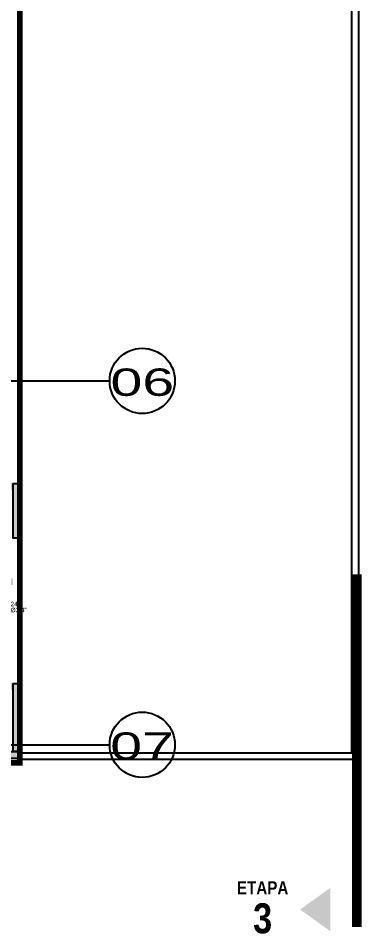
# Model space of a CAD drawing. Header units: metres. Extents: x 357 to 1031, y 43 to 2905.
# Drawn here: x 854.96 to 862.76, y 2471.17 to 2491.36 of the extents above; entities that cross this region are included whole.
import ezdxf

# ---------------------------------------------------------------- set-up
doc = ezdxf.new("R2010")
doc.units = ezdxf.units.M
doc.linetypes.add('HIDDEN2', pattern=[4.7625, 3.175, -1.5875])
doc.layers.add('GG_PISO 5', color=8, linetype='Continuous')
doc.layers.add('TEXTOS', color=250, linetype='Continuous', lineweight=20)
doc.styles.add('STANDAR NEGRITA', font='ARIALNB.TTF', dxfattribs={"height": 0.2})
doc.styles.get("Standard").update_dxf_attribs({"font": 'arial.ttf'})
doc.styles.add('style2', font='arial.ttf', dxfattribs={"width": 1.5})

msp = doc.modelspace()

# ---------------------------------------------------------------- hatches: boundary and pattern name
at = {"layer": 'GG_PISO 5', "ltscale": 0.03}
h = msp.add_hatch(color=256, dxfattribs=at)
h.dxf.hatch_style = 1
h.paths.add_polyline_path([(838.252, 2482.115), (838.252, 2482.265), (835.193, 2482.265), (835.193, 2482.115)])
h.paths.add_polyline_path([(834.843, 2477.491), (834.843, 2482.116), (834.693, 2482.116), (834.693, 2477.857), (834.693, 2477.491)])
h.paths.add_polyline_path([(838.252, 2478.94), (838.102, 2478.94), (838.102, 2482.115), (838.252, 2482.115)])
h.paths.add_polyline_path([(836.852, 2479.09), (836.852, 2477.401), (837.002, 2477.401), (837.002, 2479.09)])
h.paths.add_polyline_path([(837.002, 2477.401), (837.152, 2477.401), (837.152, 2477.551), (837.002, 2477.551)])
h.paths.add_polyline_path([(838.252, 2477.551), (838.102, 2477.551), (838.102, 2476.901), (838.252, 2476.901)])
h.paths.add_polyline_path([(838.052, 2477.401), (838.102, 2477.401), (838.102, 2477.551), (838.052, 2477.551)])
h.paths.add_polyline_path([(838.102, 2475.701), (838.102, 2475.206), (838.252, 2475.206), (838.252, 2475.701)])
h.paths.add_polyline_path([(834.693, 2475.056), (838.252, 2475.056), (838.252, 2475.206), (835.193, 2475.206), (835.193, 2475.091), (834.693, 2475.091)])
h.paths.add_polyline_path([(841.568, 2477.551), (841.568, 2477.401), (841.002, 2477.401), (841.002, 2475.036), (840.852, 2475.036), (840.852, 2477.551)])
h.paths.add_polyline_path([(844.121, 2477.551), (844.121, 2477.401), (843.693, 2477.401), (843.693, 2477.491), (843.193, 2477.491), (843.193, 2477.401), (842.768, 2477.401), (842.768, 2477.551)])
h.paths.add_polyline_path([(841.002, 2475.036), (848.044, 2475.036), (848.044, 2475.189), (841.002, 2475.189)])
h.paths.add_polyline_path([(846.32, 2477.551), (846.32, 2477.401), (845.321, 2477.401), (845.321, 2477.551)])
h.paths.add_polyline_path([(845.745, 2475.189), (845.895, 2475.189), (845.895, 2477.401), (845.745, 2477.401), (845.745, 2477.403), (845.745, 2475.189), (845.745, 2475.189)])
h.paths.add_polyline_path([(847.52, 2477.551), (847.52, 2477.401), (848.044, 2477.401), (848.044, 2475.036), (848.194, 2475.036), (848.194, 2477.551)])
h.paths.add_polyline_path([(851.19, 2475.191), (854.992, 2475.191), (854.992, 2475.041), (850.64, 2475.041), (850.64, 2477.49), (850.69, 2477.49), (850.69, 2475.09), (851.19, 2475.09)])
h.paths.add_polyline_path([(854.426, 2476.695), (854.426, 2475.191), (854.276, 2475.191), (854.276, 2476.695)], flags=17)
h.paths.add_polyline_path([(854.426, 2476.695), (854.842, 2476.695), (854.842, 2476.545), (854.426, 2476.545)], flags=17)
h.paths.add_polyline_path([(854.992, 2476.695), (854.992, 2475.191), (854.842, 2475.191), (854.842, 2476.695)])
h.paths.add_polyline_path([(850.804, 2477.49), (850.804, 2481.316), (850.64, 2481.316), (850.64, 2477.49)])
h.paths.add_polyline_path([(851.847, 2479.011), (854.842, 2479.011), (854.842, 2478.861), (851.847, 2478.861)])
h.paths.add_polyline_path([(852.299, 2479.95), (852.299, 2479.011), (852.449, 2479.011), (852.449, 2479.95)])
h.paths.add_polyline_path([(850.94, 2479.011), (850.804, 2479.011), (850.804, 2478.861), (850.94, 2478.861)])
h.paths.add_polyline_path([(854.992, 2481.103), (854.992, 2479.899), (854.842, 2479.899), (854.842, 2481.103)])
h.paths.add_polyline_path([(852.292, 2481.103), (854.842, 2481.103), (854.842, 2480.953), (852.292, 2480.953)])
h.paths.add_polyline_path([(852.299, 2484.871), (852.299, 2483.31), (852.449, 2483.31), (852.449, 2484.871)])
h.paths.add_polyline_path([(854.064, 2484.867), (852.299, 2484.871), (852.299, 2485.021), (854.064, 2485.017)])
h.paths.add_polyline_path([(849.795, 2483.617), (846.144, 2483.617), (846.144, 2483.467), (849.795, 2483.467)])
h.paths.add_polyline_path([(848.094, 2481.103), (847.944, 2481.103), (847.944, 2482.428), (848.094, 2482.428)])
h.paths.add_polyline_path([(847.944, 2482.114), (847.944, 2482.264), (847.311, 2482.265), (847.311, 2482.115)])
h.paths.add_polyline_path([(846.445, 2481.103), (846.295, 2481.103), (846.295, 2482.114), (846.445, 2482.114)])
h.paths.add_polyline_path([(845.857, 2482.114), (845.857, 2482.264), (846.511, 2482.265), (846.511, 2482.115)])
h.paths.add_polyline_path([(844.493, 2482.115), (844.493, 2482.265), (845.057, 2482.265), (845.057, 2482.115)])
h.paths.add_polyline_path([(844.796, 2481.103), (844.646, 2481.103), (844.646, 2482.115), (844.796, 2482.115)])
h.paths.add_polyline_path([(846.144, 2483.617), (846.144, 2486.316), (846.294, 2486.316), (846.294, 2483.617)])
h.paths.add_polyline_path([(854.192, 2486.466), (846.144, 2486.466), (846.144, 2486.316), (854.192, 2486.316)])
h.paths.add_polyline_path([(841.401, 2482.125), (841.401, 2482.149), (841.401, 2482.129)], flags=17)
h.paths.add_polyline_path([(841.401, 2482.265), (841.401, 2482.115), (843.193, 2482.115), (843.193, 2482.265)])
h.paths.add_polyline_path([(841.401, 2481.104), (841.401, 2481.085), (841.401, 2481.083), (841.401, 2480.952), (848.094, 2480.953), (848.094, 2481.103)])
h.paths.add_polyline_path([(836.408, 2483.365), (836.258, 2483.365), (836.258, 2482.265), (836.408, 2482.265)])
at = {"layer": 'GG_PISO 5'}
h = msp.add_hatch(color=256, dxfattribs=at)
h.dxf.hatch_style = 1
h.paths.add_polyline_path([(862.754, 2472.186), (862.754, 2471.227), (862.758, 2471.706)])
h.paths.add_polyline_path([(861.847, 2472.186), (861.847, 2471.227), (861.178, 2471.706)])

# ---------------------------------------------------------------- linework, layer by layer
for p, q in [((825.313, 2483.365), (856.976, 2483.365)), ((825.173, 2475.34), (856.976, 2475.34))]:
    msp.add_line(p, q, dxfattribs=at)
at = {"layer": 'GG_PISO 5', "ltscale": 5, "const_width": 0.12}
msp.add_lwpolyline([(823.399, 2529.416), (854.992, 2529.416), (854.992, 2474.941), (823.399, 2474.941)], close=True, dxfattribs=at)
at = {"layer": 'GG_PISO 5'}
msp.add_lwpolyline([(862.319, 2475.166), (862.319, 2529.491), (862.469, 2529.491), (862.469, 2475.166)], dxfattribs=at)
for points in [[(854.992, 2481.103), (854.992, 2479.899), (854.842, 2479.899), (854.842, 2481.103)], [(854.992, 2476.695), (854.992, 2475.191), (854.842, 2475.191), (854.842, 2476.695)], [(851.19, 2475.191), (854.992, 2475.191), (854.992, 2475.041), (851.19, 2475.041)], [(862.469, 2475.016), (854.992, 2475.016), (854.992, 2475.166), (862.469, 2475.166)]]:
    msp.add_lwpolyline(points, close=True, dxfattribs=at)
at = {"layer": 'GG_PISO 5', "linetype": 'HIDDEN2', "ltscale": 1.5, "const_width": 0.213}
msp.add_lwpolyline([(862.427, 2479.1), (862.427, 2471.322)], dxfattribs=at)
at = {"layer": 'GG_PISO 5', "linetype": 'Continuous'}
for centre in [(857.695, 2483.365), (857.695, 2475.34)]:
    msp.add_circle(centre, 0.72, dxfattribs=at)

# ---------------------------------------------------------------- texts
at = {"layer": 'GG_PISO 5', "style": 'style2', "width": 1.5}
for s, p in [('06', (856.993, 2483.035)), ('07', (856.987, 2475.01))]:
    msp.add_text(s, height=0.6031, rotation=0.0293, dxfattribs=at).set_placement(p)
at = {"layer": 'GG_PISO 5', "insert": (859.185, 2472.332), "char_height": 0.2925, "attachment_point": 1, "rotation": 0, "style": 'STANDAR NEGRITA'}
msp.add_mtext_dynamic_manual_height_columns('\\pxqc;ETAPA\\P{\\H2.255x;3}', width=2.33132, gutter_width=10, heights=[0], dxfattribs=at)
at = {"layer": 'TEXTOS', "insert": (854.456, 2478.495), "char_height": 0.1, "width": 0.6806, "attachment_point": 1}
msp.add_mtext('\\A1;\\pxsm0.8;CTO 24*\\PEMT Ø3/4"       ', dxfattribs=at)

doc.saveas('drawing.dxf')
